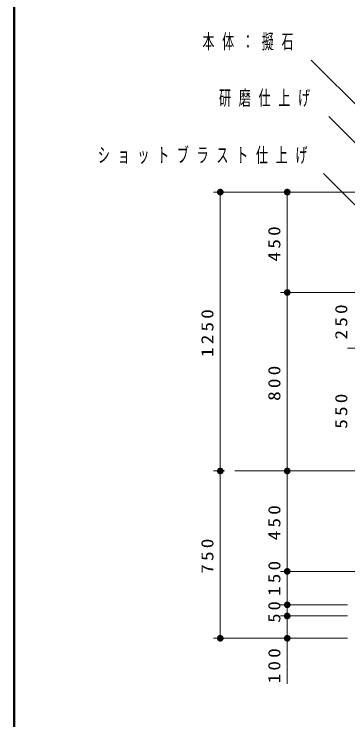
# Model space of a CAD drawing. Units: millimetres on the paper, scale 1:30. Extents: x -385 to 0, y 0 to 267.
# Drawn here: x -385 to -335.1, y 59.6 to 165 of the extents above; entities that cross this region are included whole.
import ezdxf

# ---------------------------------------------------------------- set-up
doc = ezdxf.new("R2010")
doc.units = ezdxf.units.MM
doc.layers.add('LY_1', color=7, linetype='Continuous', lineweight=13)
doc.layers.add('LY_2', color=7, linetype='Continuous', lineweight=13)
doc.styles.add('ＭＳ ゴシック', font='')
doc.styles.get('ＭＳ ゴシック').set_extended_font_data('MS Gothic')

# ---------------------------------------------------------------- blocks, each defined once
blk = doc.blocks.new('filled_dot')
at = {"color": 0, "linetype": 'Continuous', "lineweight": -2, "const_width": 1.25}
blk.add_lwpolyline([(-0.625, 0, 1), (0.625, 0, 1)], format="xyb", close=True, dxfattribs=at)

msp = doc.modelspace()

# ---------------------------------------------------------------- linework, layer by layer
at = {"layer": 'LY_1'}
for p, q in [((-320.881, 138.423), (-340.612, 158.154)), ((-322.47, 134.195), (-338.004, 149.729)), ((-318.408, 120.801), (-338.797, 141.19)), ((-325.194, 138.423), (-355.194, 138.423)), ((-354.194, 96.757), (-354.194, 138.423)), ((-344.194, 123.423), (-344.194, 138.423)), ((-328.227, 123.423), (-345.194, 123.423)), ((-344.194, 96.757), (-344.194, 123.423)), ((-318.861, 115.09), (-335.194, 115.09)), ((-353.547, 96.757), (-355.194, 96.757)), ((-353.547, 96.757), (-355.194, 96.757)), ((-354.194, 71.757), (-354.194, 96.757)), ((-249.334, 96.757), (-352.041, 96.757)), ((-344.194, 96.757), (-344.194, 81.757)), ((-333.527, 81.757), (-345.194, 81.757)), ((-344.194, 76.757), (-344.194, 81.757)), ((-335.194, 76.757), (-345.194, 76.757)), ((-344.194, 75.09), (-344.194, 76.757)), ((-335.194, 75.09), (-345.194, 75.09)), ((-344.194, 64.964), (-344.194, 75.09)), ((-345.194, 71.757), (-355.194, 71.757)), ((-335.194, 71.757), (-345.194, 71.757))]:
    msp.add_line(p, q, dxfattribs=at)
at = {"layer": 'LY_2', "lineweight": 50}
msp.add_line((-385, 267), (-385, 0), dxfattribs=at)

# ---------------------------------------------------------------- block references
at = {"layer": 'LY_1', "xscale": 0.4, "yscale": 0.4}
for p, rotation in [((-354.194, 138.423), 270), ((-344.194, 138.423), 270), ((-344.194, 123.423), 270), ((-344.194, 123.423), 90), ((-354.194, 96.757), 270), ((-354.194, 96.757), 90), ((-344.194, 96.757), 270), ((-344.194, 96.757), 90), ((-344.194, 81.757), 270), ((-344.194, 81.757), 90), ((-344.194, 76.757), 270), ((-344.194, 76.757), 90), ((-344.194, 75.09), 270), ((-344.194, 75.09), 90), ((-354.194, 71.757), 90), ((-344.194, 71.757), 90)]:
    msp.add_blockref('filled_dot', p, dxfattribs=dict(at, rotation=rotation))

# ---------------------------------------------------------------- texts
at = {"layer": 'LY_1', "char_height": 2.199, "attachment_point": 4, "style": 'ＭＳ ゴシック'}
for s, insert in [('\\T1.64;\\W0.6;本体：擬石', (-356.865, 160.804)), ('\\T1.64;\\W0.6;研磨仕上げ', (-354.392, 152.379)), ('\\T1.64;\\W0.6;ショットブラスト仕上げ', (-372.491, 143.84))]:
    msp.add_mtext(s, dxfattribs=dict(at, insert=insert))
at = {"layer": 'LY_1', "char_height": 1.833, "attachment_point": 8, "rotation": 90, "style": 'ＭＳ ゴシック'}
for s, insert in [('\\T1.33;\\W1.15;450', (-345.194, 130.923)), ('\\T1.33;\\W1.15;250', (-335.194, 119.257)), ('\\T1.33;\\W1.15;1250', (-355.194, 117.59)), ('\\T1.33;\\W1.15;800', (-345.194, 110.09)), ('\\T1.33;\\W1.15;550', (-335.194, 105.923)), ('\\T1.33;\\W1.15;450', (-345.194, 89.257)), ('\\T1.33;\\W1.15;750', (-355.194, 84.257)), ('\\T1.33;\\W1.15;150', (-345.194, 80.936)), ('\\T1.34;\\W1.1;50', (-345.194, 75.923)), ('\\T1.33;\\W1.15;100', (-345.194, 67.881))]:
    msp.add_mtext(s, dxfattribs=dict(at, insert=insert))

doc.saveas('drawing.dxf')
